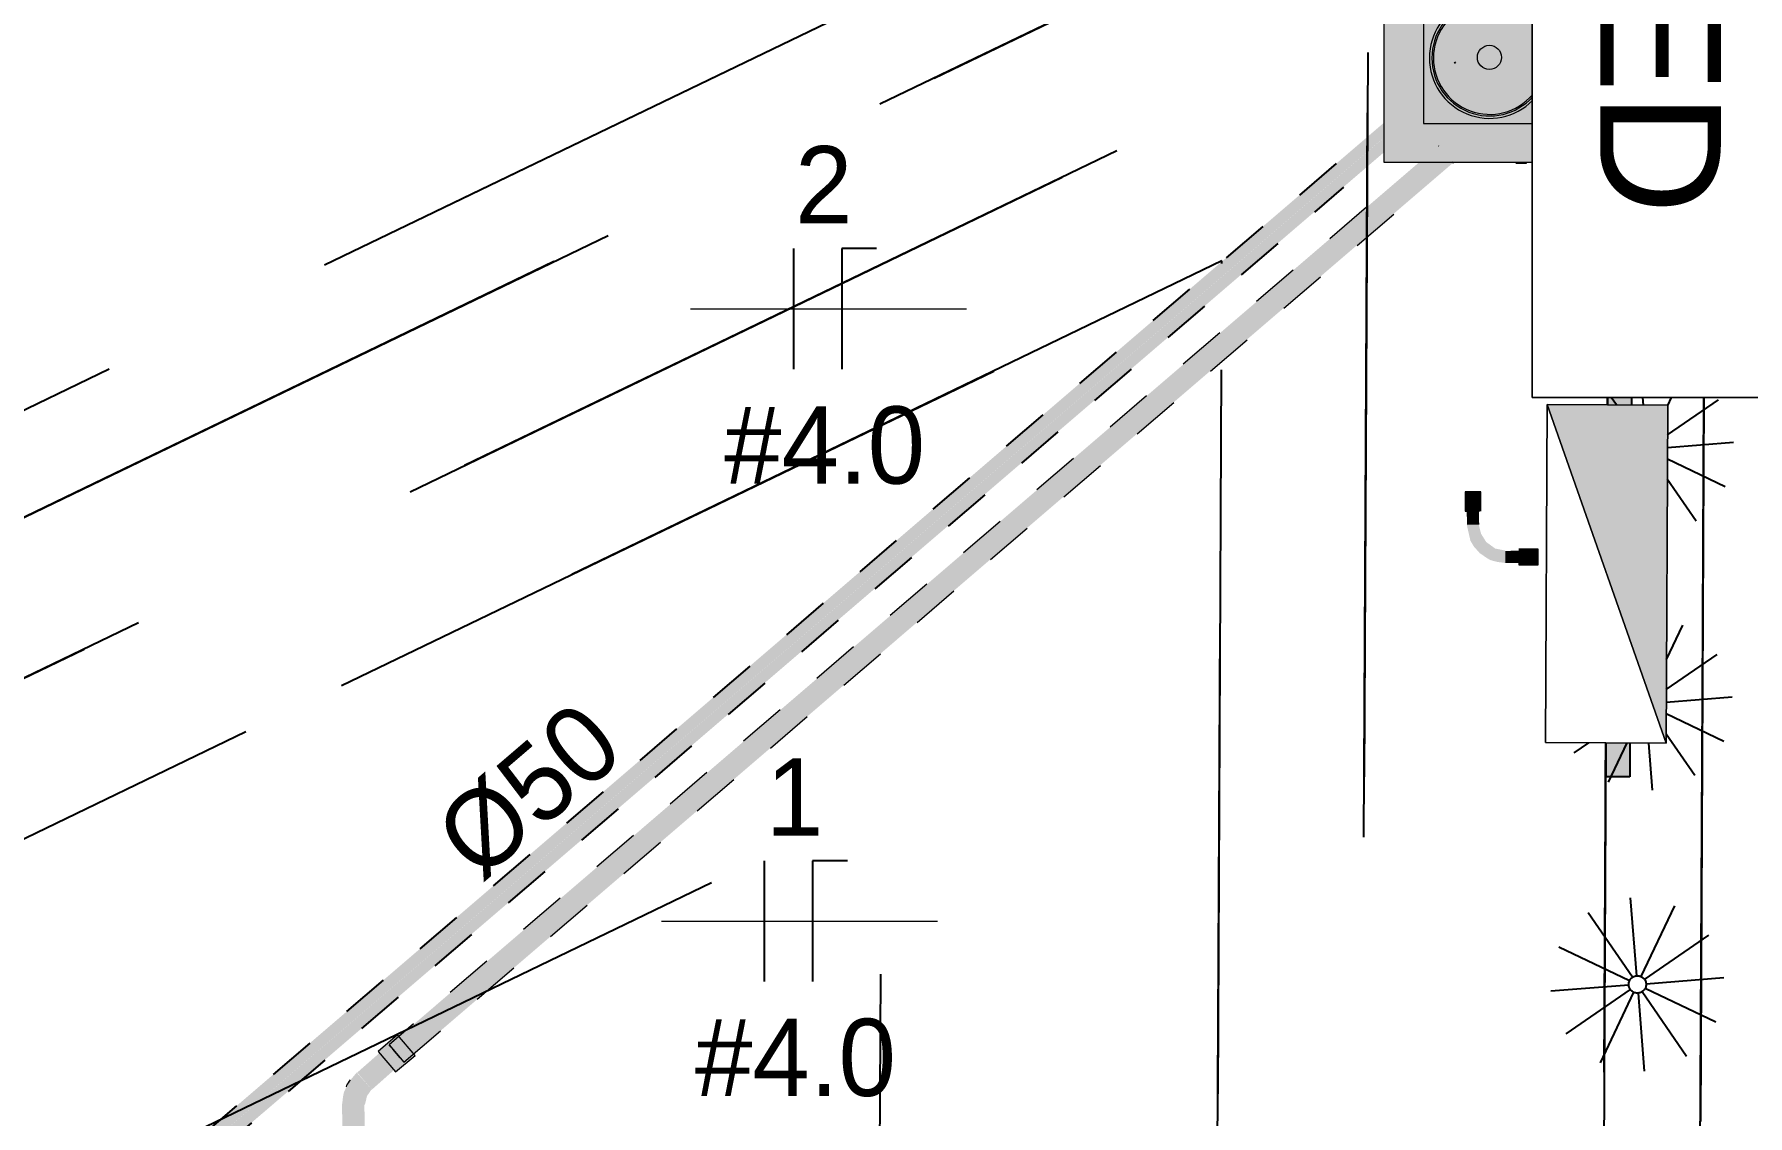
# Model space of a CAD drawing. Header units: metres. Extents: x 4 to 118, y -16 to 34.
# Drawn here: x 57.278 to 60.827, y 29.369 to 31.609 of the extents above; entities that cross this region are included whole.
import ezdxf

# ---------------------------------------------------------------- set-up
doc = ezdxf.new("R2010")
doc.units = ezdxf.units.M
for name, pattern in [('Hidden', [0.007144, 0.004763, -0.002381]), ('Hidden 1_5', [0.0022, 0.0015, -0.0007]), ('IMPORT-_Tracejado pequeno', [2.25, 1.5, -0.75])]:
    doc.linetypes.add(name, pattern=pattern)
for name, color, linetype, lineweight in [('A-ANNO-NOTE', 7, 'Continuous', 9), ('A-DETL', 7, 'Continuous', 9), ('A-WALL', 7, 'Continuous', 9), ('E-ELEC-EQPM', 7, 'Continuous', 50), ('E-LITE-EQPM-IDEN', 7, 'Continuous', 9), ('E-POWR-CNDT', 7, 'Continuous', 25), ('E-POWR-CNDT-IDEN', 7, 'Continuous', 9), ('KIRYA - PAREDE', 7, 'Continuous', 35), ('KIRYA - PISO', 7, 'Continuous', 9), ('VEGETAÇÃO', 7, 'Continuous', 9)]:
    doc.layers.add(name, color=color, linetype=linetype, lineweight=lineweight)
doc.layers.add('Base Revit Coremas_dwg', color=7, linetype='Continuous', lineweight=9, true_color=0x767676)
doc.styles.add('Arial', font='arial.ttf', dxfattribs={"height": 0.25})
doc.styles.add('Century Gothic_3', font='GOTHIC.TTF', dxfattribs={"height": 0.16})

# ---------------------------------------------------------------- blocks, each defined once
blk = doc.blocks.new('BEE - PVC Roscavel_Luva Para Conexão - BEE - PVC Roscavel_Luva Para Conexão-8208973-PLANTA BAIXA - TÉRREO')
at = {"layer": 'E-POWR-CNDT', "linetype": 'Hidden 1_5', "lineweight": 9, "true_color": 0x2c2c2c}
blk.add_hatch(color=250, dxfattribs=at).paths.add_polyline_path([(43.4798, 30.51), (43.4798, 30.5425), (43.4398, 30.5416), (43.4398, 30.51), (43.4661, 30.51)])
at = {"layer": 'E-POWR-CNDT', "lineweight": 9}
for p, q in [((43.4798, 30.5425), (43.4398, 30.5425)), ((43.4398, 30.539), (43.4398, 30.5377)), ((43.4398, 30.5364), (43.4398, 30.51)), ((43.4798, 30.51), (43.4798, 30.5425)), ((43.4398, 30.51), (43.4798, 30.51))]:
    blk.add_line(p, q, dxfattribs=at)
blk = doc.blocks.new('BEE - PVC Roscavel_Luva Para Conexão - BEE - PVC Roscavel_Luva Para Conexão-V12-PLANTA BAIXA - TÉRREO')
at = {"layer": 'E-POWR-CNDT', "linetype": 'Hidden 1_5', "lineweight": 9, "true_color": 0x2c2c2c}
blk.add_hatch(color=250, dxfattribs=at).paths.add_polyline_path([(43.3321, 30.6211), (43.3612, 30.6211), (43.3603, 30.6611), (43.3287, 30.6611), (43.3287, 30.6211), (43.3306, 30.6211)])
at = {"layer": 'E-POWR-CNDT', "lineweight": 9}
for p, q in [((43.3287, 30.6611), (43.3287, 30.6211)), ((43.3612, 30.6611), (43.3287, 30.6611)), ((43.3612, 30.6211), (43.3612, 30.6611)), ((43.3287, 30.6211), (43.3557, 30.6211)), ((43.3565, 30.6211), (43.3586, 30.6211))]:
    blk.add_line(p, q, dxfattribs=at)
blk = doc.blocks.new('Haste de aterramento - Haste de aterramento-4549412-PLANTA BAIXA - TÉRREO')
at = {"layer": 'E-ELEC-EQPM', "lineweight": 9}
blk.add_circle((0, 0), 0.025, dxfattribs=at)
for radius, start, end in [(0.125, 44.693, 180), (0.1199, 42.2743, 180), (0.1167, 40.6317, 180), (0.125, 180, 315.307), (0.1199, 180, 317.7257), (0.1167, 180, 319.3683)]:
    blk.add_arc((0.0006, -0.0013), radius, start, end, dxfattribs=at)
blk = doc.blocks.new('BEE - PVC Roscavel_Luva Para Conexão - BEE - PVC Roscavel_Luva Para Conexão-V14-PLANTA BAIXA - TÉRREO')
at = {"layer": 'E-POWR-CNDT', "linetype": 'Hidden 1_5', "lineweight": 9, "true_color": 0x3a3a3a}
blk.add_hatch(color=250, dxfattribs=at).paths.add_polyline_path([(41.1129, 29.4593), (41.1532, 29.4937), (41.1168, 29.5363), (41.0765, 29.5018), (41.1113, 29.4612)])
at = {"layer": 'E-POWR-CNDT', "color": 1, "linetype": 'Hidden 1_5', "lineweight": 9, "true_color": 0xff0000}
for p, q in [((41.1168, 29.5363), (41.0765, 29.5018)), ((41.1532, 29.4937), (41.1168, 29.5363)), ((41.0765, 29.5018), (41.1129, 29.4593)), ((41.1129, 29.4593), (41.1532, 29.4937))]:
    blk.add_line(p, q, dxfattribs=at)
blk = doc.blocks.new('Ramal de Entrada Individual_Saida Subterrânea_Medição em Muro - 3_Trifasico-3753992-PLANTA BAIXA - TÉRREO')
at = {"layer": 'E-ELEC-EQPM', "lineweight": 9, "true_color": 0x73746c}
blk.add_hatch(color=8, dxfattribs=at).paths.add_polyline_path([(0.728, -0.5858), (0.728, -0.362), (0.6471, -0.362), (0.6471, -0.5872), (0.401, -0.5872), (0.401, -0.362), (0.3202, -0.362), (0.3202, -0.6681), (0.728, -0.6681), (0.728, -0.5915)])
at = {"layer": 'E-ELEC-EQPM', "lineweight": 9, "true_color": 0x7f7f7f}
for points in [[(0.6471, -0.5032), (0.6471, -0.362), (0.401, -0.362), (0.401, -0.5872), (0.6471, -0.5872), (0.6471, -0.5072)], [(0.7292, -0.3987), (0.7292, -0.3737), (0.728, -0.3745), (0.728, -0.4237), (0.7292, -0.4228), (0.7292, -0.4051)]]:
    blk.add_hatch(color=8, dxfattribs=at).paths.add_polyline_path(points)
at = {"layer": 'E-ELEC-EQPM', "lineweight": 9}
for p, q in [((0.6471, -0.5872), (0.6471, -0.362)), ((0.6471, -0.5872), (0.6471, -0.362)), ((0.728, -0.362), (0.728, -0.6681)), ((0.7292, -0.3737), (0.728, -0.3737)), ((0.7292, -0.3953), (0.7292, -0.3737)), ((0.401, -0.5872), (0.6471, -0.5872)), ((0.401, -0.5872), (0.6471, -0.5872)), ((0.728, -0.6681), (0.3202, -0.6681))]:
    blk.add_line(p, q, dxfattribs=at)
blk = doc.blocks.new('BEE - PVC Roscavel_Curvas - BEE - PVC Roscavel_Curvas-8208967-PLANTA BAIXA - TÉRREO')
at = {"layer": 'E-POWR-CNDT', "linetype": 'Hidden 1_5', "lineweight": 9, "true_color": 0x2c2c2c}
for points in [[(0.0129, 0.0948), (-0.013, 0.0948), (-0.012, 0.0668), (0.0129, 0.0668), (0.0129, 0.0932)], [(0.0129, 0.0668), (-0.013, 0.0668), (-0.0172, 0.0459), (-0.0307, 0.0274), (-0.0475, 0.0168), (-0.0668, 0.0118), (-0.0668, -0.013), (-0.0331, -0.0053), (-0.0211, 0.002), (-0.0076, 0.014), (0.0026, 0.0289), (0.0069, 0.0363), (0.0105, 0.05), (0.0125, 0.0646)], [(-0.0668, 0), (-0.0668, 0.0129), (-0.0948, 0.012), (-0.0948, -0.013), (-0.0668, -0.0125), (-0.0668, -0.0008)]]:
    blk.add_hatch(color=250, dxfattribs=at).paths.add_polyline_path(points)
at = {"layer": 'A-DETL', "linetype": 'Hidden 1_5'}
for p, q in [((-0.0125, 0.1148), (-0.013, 0.1148)), ((-0.0065, 0.1148), (-0.0112, 0.1148)), ((0.0034, 0.1148), (-0.0034, 0.1148)), ((0.0112, 0.1148), (0.0065, 0.1148)), ((0.0129, 0.1148), (0.0125, 0.1148)), ((-0.1148, 0.0129), (-0.1148, 0.0125)), ((-0.1148, 0.0112), (-0.1148, 0.0065)), ((-0.1148, 0.0034), (-0.1148, -0.0034)), ((-0.1148, -0.0065), (-0.1148, -0.0112)), ((-0.1148, -0.0125), (-0.1148, -0.013))]:
    blk.add_line(p, q, dxfattribs=at)
blk = doc.blocks.new('BEE - PVC Roscavel_Curvas - BEE - PVC Roscavel_Curvas-8211587-PLANTA BAIXA - TÉRREO')
at = {"layer": 'E-POWR-CNDT', "linetype": 'Hidden 1_5', "lineweight": 9, "true_color": 0x3a3a3a}
for points in [[(0.0592, 0.0692), (0.0413, 0.0846), (0.0023, 0.0375), (0.0375, 0.0073), (0.0765, 0.0545), (0.0593, 0.0692)], [(0.0375, 0.0073), (0.0013, 0.038), (-0.0137, 0.0272), (-0.0299, 0.0229), (-0.0291, -0.0236), (-0.0022, -0.019), (0.0183, -0.0094), (0.0254, -0.0037), (0.0332, 0.0036)], [(-0.0299, 0.0237), (-0.0911, 0.0227), (-0.0911, -0.0237), (-0.0299, -0.0229), (-0.0299, 0.0229)]]:
    blk.add_hatch(color=250, dxfattribs=at).paths.add_polyline_path(points)
at = {"layer": 'A-DETL', "color": 1, "linetype": 'Hidden 1_5', "true_color": 0xff0000}
for p, q in [((0.0638, 0.1002), (0.0585, 0.1047)), ((0.0855, 0.0816), (0.0675, 0.097)), ((0.0945, 0.0739), (0.0892, 0.0784)), ((-0.1176, 0.0237), (-0.1176, 0.0168)), ((-0.1176, 0.0118), (-0.1176, -0.0119)), ((-0.1176, -0.0168), (-0.1176, -0.0237))]:
    blk.add_line(p, q, dxfattribs=at)
at = {"layer": 'E-POWR-CNDT', "color": 1, "linetype": 'Hidden 1_5', "lineweight": 9, "true_color": 0xff0000, "flags": 128}
blk.add_lwpolyline([(-0.0088, -0.0212), (-0.0054, -0.0202), (-0.002, -0.0192), (0.0013, -0.018), (0.0046, -0.0167), (0.0068, -0.0157)], dxfattribs=at)
blk = doc.blocks.new('Base Revit Coremas_dwg_A$C277F18F9-8215571-PLANTA BAIXA - TÉRREO')
at = {"layer": 'VEGETAÇÃO', "color": 254, "linetype": 'IMPORT-_Tracejado pequeno', "lineweight": 25, "true_color": 0xe3e3e3}
for p, q in [((0.18, 0.198), (0.18, 0.36)), ((0.171, 0.1956), (0.09, 0.3359)), ((0.189, 0.1956), (0.27, 0.3359)), ((0.1644, 0.189), (0.0241, 0.27)), ((0.1956, 0.189), (0.3359, 0.27)), ((0.162, 0.18), (0, 0.18)), ((0.198, 0.18), (0.36, 0.18)), ((0.1644, 0.171), (0.0241, 0.09)), ((0.171, 0.1644), (0.09, 0.0241)), ((0.18, 0.162), (0.18, 0)), ((0.189, 0.1644), (0.27, 0.0241)), ((0.1956, 0.171), (0.3359, 0.09))]:
    blk.add_line(p, q, dxfattribs=at)
blk.add_circle((0.18, 0.18), 0.018, dxfattribs=at)
blk = doc.blocks.new('Base Revit Coremas_dwg_A$C6DD851CF-V10-PLANTA BAIXA - TÉRREO')
at = {"layer": 'VEGETAÇÃO', "color": 254, "linetype": 'IMPORT-_Tracejado pequeno', "lineweight": 25, "true_color": 0xe3e3e3}
for p, q in [((0.2306, 0.2676), (0.27, 0.3359)), ((0.2254, 0.2062), (0.3359, 0.27)), ((0.2232, 0.18), (0.36, 0.18)), ((0.2212, 0.1562), (0.3359, 0.09)), ((0.0561, 0.1085), (0.0241, 0.09)), ((0.2177, 0.1147), (0.27, 0.0241)), ((0.1349, 0.1019), (0.09, 0.0241)), ((0.18, 0.0981), (0.18, 0))]:
    blk.add_line(p, q, dxfattribs=at)
blk = doc.blocks.new('Base Revit Coremas_dwg_A$C7A191758-V11-PLANTA BAIXA - TÉRREO')
at = {"layer": 'VEGETAÇÃO', "color": 254, "linetype": 'IMPORT-_Tracejado pequeno', "lineweight": 25, "true_color": 0xe3e3e3}
for p, q in [((0.1245, 0.2762), (0.1149, 0.2928)), ((0.18, 0.2715), (0.18, 0.2876)), ((0.225, 0.206), (0.3359, 0.27)), ((0.2302, 0.2669), (0.2394, 0.2829)), ((0.2229, 0.18), (0.36, 0.18)), ((0.2209, 0.1564), (0.3359, 0.09)), ((0.2174, 0.1152), (0.27, 0.0241))]:
    blk.add_line(p, q, dxfattribs=at)
blk = doc.blocks.new('Base Revit Coremas_dwg-8208185-PLANTA BAIXA - TÉRREO')
at = {"layer": 'KIRYA - PAREDE', "color": 254, "linetype": 'IMPORT-_Tracejado pequeno', "lineweight": 25, "true_color": 0xe3e3e3, "flags": 128}
blk.add_lwpolyline([(44.026, 31.3887), (43.8882, 3.135), (0.243, 0.0173), (0.2288, 0.2168), (43.6891, 3.3213), (43.8234, 30.8565)], dxfattribs=at)
blk.add_lwpolyline([(44.026, 31.3887), (43.8882, 3.135), (0.243, 0.0173), (0.2288, 0.2168), (43.6891, 3.3213), (43.8234, 30.8565)], dxfattribs=at)
at = {"layer": 'KIRYA - PISO', "color": 254, "linetype": 'IMPORT-_Tracejado pequeno', "lineweight": 25, "true_color": 0xe3e3e3}
for p, q in [((43.6234, 30.8565), (43.6233, 30.8409)), ((43.6233, 30.8409), (43.6234, 30.8565))]:
    blk.add_line(p, q, dxfattribs=at)
at = {"layer": 'KIRYA - PISO', "color": 254, "linetype": 'IMPORT-_Tracejado pequeno', "lineweight": 25, "true_color": 0xe3e3e3, "flags": 128}
for points in [[(0, 0), (1.5183, 12.1051), (43.4673, 32.3373)], [(44.026, 31.3887), (43.8882, 3.135), (0, 0), (1.5183, 12.1051), (43.4673, 32.3373)], [(0.7543, 4.407), (0.2288, 0.2168), (43.6891, 3.3213), (43.8234, 30.8565)], [(43.8234, 30.8565), (43.6891, 3.3213), (0.2288, 0.2168), (0.7543, 4.407)], [(20.1505, 19.4261), (42.1193, 30.0217), (41.9968, 4.9048), (41.5667, 4.8741)], [(20.1505, 19.4261), (42.1193, 30.0217), (41.9968, 4.9048), (41.5667, 4.8741)]]:
    blk.add_lwpolyline(points, dxfattribs=at)
for points in [[(43.4673, 32.1152), (17.5154, 19.5985)], [(1.0645, 4.4689), (0.6227, 0.9467), (42.9923, 3.9733), (43.1271, 31.618), (17.5556, 19.2849), (43.1271, 31.618), (42.9923, 3.9733), (0.6227, 0.9467)], [(1.3746, 4.5308), (0.9658, 1.272), (42.6936, 4.2528), (42.8247, 31.1391), (17.5959, 18.9712), (42.8247, 31.1391), (42.6936, 4.2528), (0.9658, 1.272)], [(43.6199, 30.1409), (43.49, 3.5076), (0.4575, 0.4337), (0.2288, 0.2168), (0.4575, 0.4337), (43.49, 3.5076)]]:
    blk.add_lwpolyline(points, close=True, dxfattribs=at)
at = {"rotation": 4.525618784365806}
for name, p in [('Base Revit Coremas_dwg_A$C7A191758-V11-PLANTA BAIXA - TÉRREO', (43.5399, 30.5556)), ('Base Revit Coremas_dwg_A$C7A191758-V11-PLANTA BAIXA - TÉRREO', (43.5399, 30.5556)), ('Base Revit Coremas_dwg_A$C6DD851CF-V10-PLANTA BAIXA - TÉRREO', (43.537, 30.0285)), ('Base Revit Coremas_dwg_A$C6DD851CF-V10-PLANTA BAIXA - TÉRREO', (43.537, 30.0285)), ('Base Revit Coremas_dwg_A$C277F18F9-8215571-PLANTA BAIXA - TÉRREO', (43.5203, 29.447)), ('Base Revit Coremas_dwg_A$C277F18F9-8215571-PLANTA BAIXA - TÉRREO', (43.5203, 29.447))]:
    blk.add_blockref(name, p, dxfattribs=at)
blk = doc.blocks.new('Fiação_PEX_Tags Lighting Fixture - 1_ FN-4481215-PLANTA BAIXA - TÉRREO')
at = {"layer": 'E-LITE-EQPM-IDEN', "color": 1, "lineweight": 25, "true_color": 0xff0000}
blk.add_line((-0.00099, -0.001403), (-0.00099, -0.003903), dxfattribs=at)
at = {"layer": 'E-LITE-EQPM-IDEN', "color": 5, "lineweight": 25, "true_color": 0x0000ff}
for p, q in [((0.00001, -0.001403), (0.00001, -0.003903)), ((0.00001, -0.001403), (0.00001, -0.003425)), ((0.000731, -0.001403), (0.00001, -0.001403))]:
    blk.add_line(p, q, dxfattribs=at)
at = {"layer": 'E-LITE-EQPM-IDEN'}
for p in [(-0.003123, -0.002653), (-0.003123, -0.002653), (-0.003123, -0.002653), (-0.003123, -0.002653), (-0.003123, -0.002653), (-0.003123, -0.002653), (-0.003123, -0.002653), (-0.003123, -0.002653), (-0.003123, -0.002653), (-0.003123, -0.002653), (-0.003123, -0.002653), (-0.003123, -0.002653), (-0.003123, -0.002653), (-0.003123, -0.002653), (-0.003123, -0.002653), (-0.003123, -0.002653), (-0.003123, -0.002653), (-0.003123, -0.002653), (-0.003123, -0.002653), (-0.003123, -0.002653), (-0.003123, -0.002653), (-0.003123, -0.002653), (-0.002681, -0.002653)]:
    blk.add_line(p, (0.002595, -0.002653), dxfattribs=at)

msp = doc.modelspace()

# ---------------------------------------------------------------- hatches: boundary and pattern name
at = {"layer": 'A-ANNO-NOTE'}
msp.add_hatch(color=256, dxfattribs=at).paths.add_polyline_path([(60.6582, 30.1403), (60.6616, 30.8403), (60.4116, 30.8415), (60.5867, 30.3435)])
at = {"layer": 'A-WALL', "true_color": 0xaaa9a8}
h = msp.add_hatch(color=253, dxfattribs=at)
h.paths.add_polyline_path([(60.5829, 30.0706), (60.5832, 30.1406), (60.5332, 30.1403), (60.5329, 30.0709)])
h.paths.add_polyline_path([(60.5866, 30.8406), (60.5867, 30.8565), (60.5367, 30.8565), (60.5366, 30.8409)])
at = {"layer": 'E-POWR-CNDT', "true_color": 0x353535}
for points in [[(54.6769, 26.7719), (60.0745, 31.395), (60.0745, 31.426), (54.6667, 26.7932), (54.6742, 26.7775)], [(54.6876, 26.7498), (60.0745, 31.3647), (60.0745, 31.3948), (54.677, 26.7718), (54.6872, 26.7506)]]:
    msp.add_hatch(color=250, dxfattribs=at).paths.add_polyline_path(points)
at = {"layer": 'E-POWR-CNDT', "true_color": 0x3a3a3a}
for points in [[(58.0483, 29.515), (60.1826, 31.343), (60.1455, 31.3424), (58.0336, 29.5322), (58.0444, 29.5196)], [(58.0637, 29.497), (60.2171, 31.3424), (60.2155, 31.343), (60.1826, 31.343), (58.0483, 29.515), (58.0637, 29.497)]]:
    msp.add_hatch(color=250, dxfattribs=at).paths.add_polyline_path(points)

# ---------------------------------------------------------------- linework, layer by layer
at = {"layer": 'A-ANNO-NOTE'}
for p, q in [((60.3807, 32.3565), (60.3807, 30.8565)), ((60.3807, 30.8565), (60.3807, 32.3565)), ((60.3807, 30.8565), (60.8807, 30.8565)), ((60.8807, 30.8565), (60.3807, 30.8565)), ((60.4116, 30.8415), (60.4082, 30.1415)), ((60.4082, 30.1415), (60.4116, 30.8415)), ((60.4116, 30.8415), (60.6582, 30.1403)), ((60.6616, 30.8403), (60.4116, 30.8415)), ((60.6582, 30.1403), (60.4116, 30.8415)), ((60.4116, 30.8415), (60.6616, 30.8403)), ((60.6582, 30.1403), (60.4116, 30.8415)), ((60.6582, 30.1403), (60.6616, 30.8403)), ((60.6616, 30.8403), (60.6582, 30.1403)), ((60.4082, 30.1415), (60.6582, 30.1403)), ((60.6582, 30.1403), (60.4082, 30.1415))]:
    msp.add_line(p, q, dxfattribs=at)
at = {"layer": 'A-DETL', "color": 1, "linetype": 'Hidden', "lineweight": 25, "true_color": 0xff0000}
msp.add_line((60.2221, 31.5482), (60.2201, 31.5506), dxfattribs=at)
at = {"layer": 'A-DETL', "color": 1, "linetype": 'Hidden 1_5', "true_color": 0xff0000}
for p, q in [((60.1873, 31.3771), (60.1868, 31.3777)), ((60.2171, 31.3424), (60.2155, 31.3442)), ((58.0128, 29.5158), (58.0436, 29.4798))]:
    msp.add_line(p, q, dxfattribs=at)
at = {"layer": 'A-WALL', "color": 253, "lineweight": 25, "true_color": 0xababab}
for p, q in [((60.5366, 30.8409), (60.5367, 30.8565)), ((60.5867, 30.8565), (60.5866, 30.8406)), ((60.5329, 30.0709), (60.5332, 30.1409)), ((60.5832, 30.1406), (60.5829, 30.0706)), ((60.5829, 30.0706), (60.5329, 30.0709))]:
    msp.add_line(p, q, dxfattribs=at)
at = {"layer": 'E-POWR-CNDT', "color": 1, "linetype": 'Hidden', "true_color": 0xff0000}
for p, q in [((59.975, 31.3407), (54.7449, 26.8613)), ((54.7662, 26.8171), (59.9908, 31.2918))]:
    msp.add_line(p, q, dxfattribs=at)
at = {"layer": 'E-POWR-CNDT', "color": 1, "linetype": 'Hidden 1_5', "lineweight": 9, "true_color": 0xff0000}
for p, q in [((60.2176, 31.3417), (60.2171, 31.3424)), ((60.0379, 31.2503), (58.0128, 29.5158)), ((58.0436, 29.4798), (60.1023, 31.243))]:
    msp.add_line(p, q, dxfattribs=at)

# ---------------------------------------------------------------- block references
at = {"layer": 'A-DETL', "linetype": 'Hidden 1_5'}
for name, p, rotation in [('Ramal de Entrada Individual_Saida Subterrânea_Medição em Muro - 3_Trifasico-3753992-PLANTA BAIXA - TÉRREO', (60.7426, 32.071), 269.9999999999997), ('BEE - PVC Roscavel_Curvas - BEE - PVC Roscavel_Curvas-8208967-PLANTA BAIXA - TÉRREO', (60.2583, 30.5263), 270)]:
    msp.add_blockref(name, p, dxfattribs=dict(at, rotation=rotation))
at = {"layer": 'A-DETL', "color": 1, "linetype": 'Hidden 1_5', "true_color": 0xff0000, "rotation": 220.5790001842154}
msp.add_blockref('BEE - PVC Roscavel_Curvas - BEE - PVC Roscavel_Curvas-8211587-PLANTA BAIXA - TÉRREO', (57.9389, 29.4213), dxfattribs=at)
at = {"layer": 'Base Revit Coremas_dwg', "color": 254, "linetype": 'IMPORT-_Tracejado pequeno', "lineweight": 25, "true_color": 0xe3e3e3}
msp.add_blockref('Base Revit Coremas_dwg-8208185-PLANTA BAIXA - TÉRREO', (16.9133, 0), dxfattribs=at)
at = {"layer": 'E-ELEC-EQPM', "lineweight": 9}
msp.add_blockref('Haste de aterramento - Haste de aterramento-4549412-PLANTA BAIXA - TÉRREO', (60.2923, 31.5607), dxfattribs=at)
at = {"layer": 'E-LITE-EQPM-IDEN', "xscale": 99.99999999999993, "yscale": 99.99999999999993, "zscale": 99.99999999999993}
for p in [(58.9495, 31.3054), (58.8891, 30.0372)]:
    msp.add_blockref('Fiação_PEX_Tags Lighting Fixture - 1_ FN-4481215-PLANTA BAIXA - TÉRREO', p, dxfattribs=at)
at = {"layer": 'E-POWR-CNDT'}
for name in ['BEE - PVC Roscavel_Luva Para Conexão - BEE - PVC Roscavel_Luva Para Conexão-V12-PLANTA BAIXA - TÉRREO', 'BEE - PVC Roscavel_Luva Para Conexão - BEE - PVC Roscavel_Luva Para Conexão-8208973-PLANTA BAIXA - TÉRREO']:
    msp.add_blockref(name, (16.9133, 0), dxfattribs=at)
at = {"layer": 'E-POWR-CNDT', "color": 1, "linetype": 'Hidden 1_5', "lineweight": 9, "true_color": 0xff0000}
msp.add_blockref('BEE - PVC Roscavel_Luva Para Conexão - BEE - PVC Roscavel_Luva Para Conexão-V14-PLANTA BAIXA - TÉRREO', (16.9133, 0), dxfattribs=at)

# ---------------------------------------------------------------- texts
at = {"layer": 'A-ANNO-NOTE', "insert": (60.7718, 32.0115), "char_height": 0.25, "width": 0.929957, "attachment_point": 1, "rotation": 270, "style": 'Arial'}
msp.add_mtext('MED', dxfattribs=at)
at = {"layer": 'E-LITE-EQPM-IDEN', "char_height": 0.16, "attachment_point": 1, "style": 'Century Gothic_3'}
for s, insert, width in [('2', (58.8538, 31.377), 0.152321), ('#4.0', (58.7068, 30.8378), 0.577215), ('1', (58.7934, 30.1088), 0.152321), ('#4.0', (58.6464, 29.5696), 0.577215)]:
    msp.add_mtext(s, dxfattribs=dict(at, insert=insert, width=width))
at = {"layer": 'E-POWR-CNDT-IDEN', "insert": (58.0953, 29.9733), "char_height": 0.16, "width": 0.545147, "attachment_point": 1, "rotation": 40.579, "style": 'Century Gothic_3'}
msp.add_mtext('Ø50', dxfattribs=at)

doc.saveas('drawing.dxf')
